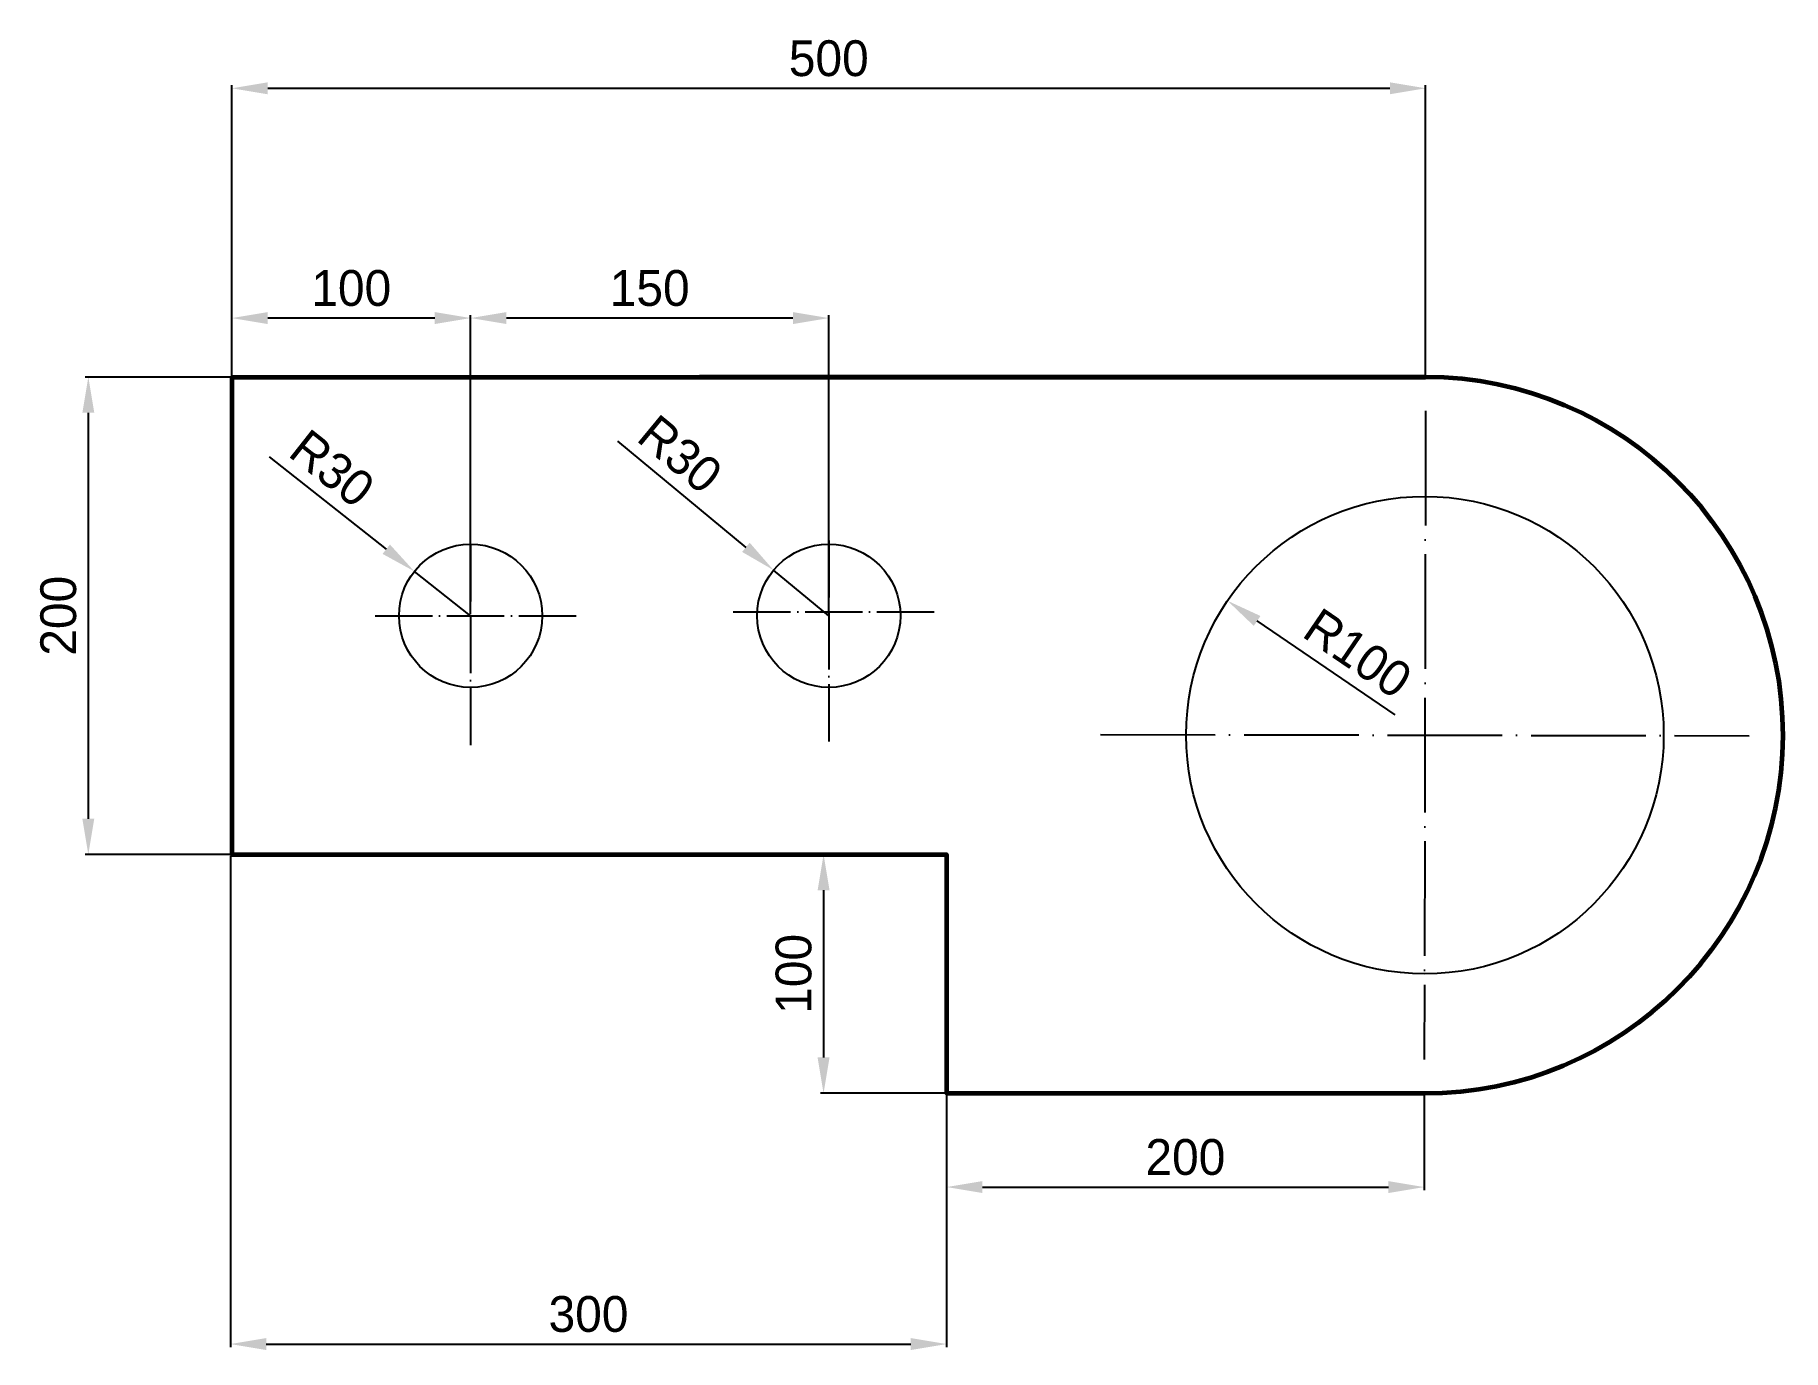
# Model space of a CAD drawing. Header units: millimetres. Extents: x 1457 to 2189, y 574 to 1125.
import ezdxf

# ---------------------------------------------------------------- set-up
doc = ezdxf.new("R2010")
doc.units = ezdxf.units.MM
doc.linetypes.add('ACAD_ISO04W100', pattern=[30, 24, -3, 0, -3])
doc.dimstyles.new('ISO-25', dxfattribs={"dimtxt": 15, "dimasz": 15, "dimexe": 1.25, "dimexo": 0.625, "dimgap": 5, "dimtad": 1, "dimdec": 0, "dimtxsty": 'Standard', "dimcen": 2.5, "dimadec": 0, "dimazin": 0, "dimtfac": 1, "dimtdec": 0, "dimtmove": 0, "dimatfit": 3, "dimfxl": 1, "dimarcsym": 0})

# ---------------------------------------------------------------- blocks, each defined once
blk = doc.blocks.new('*D1')
at = {"color": 0, "lineweight": -2}
for p, q in [((1539.03, 982.69), (1539.03, 1104.25)), ((1554.03, 1103), (2024.03, 1103)), ((2039.03, 982.69), (2039.03, 1104.25))]:
    blk.add_line(p, q, dxfattribs=at)
at = {"color": 0}
for points in [[(1554.03, 1105.5), (1554.03, 1100.5), (1539.03, 1103)], [(2024.03, 1105.5), (2024.03, 1100.5), (2039.03, 1103)]]:
    blk.add_solid(points, dxfattribs=at)
at = {"layer": 'Defpoints', "color": 0}
for p in [(2039.03, 1103), (1539.03, 982.06), (2039.03, 982.06)]:
    blk.add_point(p, dxfattribs=at)
at = {"color": 0, "insert": (1789.03, 1115.5), "char_height": 15, "attachment_point": 5}
blk.add_mtext('500', dxfattribs=at)
blk = doc.blocks.new('*D2')
at = {"color": 0, "lineweight": -2}
for p, q in [((1538.4, 982.06), (1477.65, 982.06)), ((1478.9, 967.06), (1478.9, 797.06)), ((1538.4, 782.06), (1477.65, 782.06))]:
    blk.add_line(p, q, dxfattribs=at)
at = {"color": 0}
for points in [[(1476.4, 967.06), (1481.4, 967.06), (1478.9, 982.06)], [(1476.4, 797.06), (1481.4, 797.06), (1478.9, 782.06)]]:
    blk.add_solid(points, dxfattribs=at)
at = {"layer": 'Defpoints', "color": 0}
for p in [(1539.03, 982.06), (1478.9, 782.06), (1539.03, 782.06)]:
    blk.add_point(p, dxfattribs=at)
at = {"color": 0, "insert": (1466.4, 882.06), "char_height": 15, "attachment_point": 5, "rotation": 90}
blk.add_mtext('200', dxfattribs=at)
blk = doc.blocks.new('*D4')
at = {"color": 0, "lineweight": -2}
for p, q in [((1538.4, 781.44), (1538.4, 575.74)), ((1838.4, 781.44), (1838.4, 575.74)), ((1553.4, 576.99), (1823.4, 576.99))]:
    blk.add_line(p, q, dxfattribs=at)
at = {"color": 0}
for points in [[(1553.4, 579.49), (1553.4, 574.49), (1538.4, 576.99)], [(1823.4, 579.49), (1823.4, 574.49), (1838.4, 576.99)]]:
    blk.add_solid(points, dxfattribs=at)
at = {"layer": 'Defpoints', "color": 0}
for p in [(1538.4, 782.06), (1838.4, 782.06), (1838.4, 576.99)]:
    blk.add_point(p, dxfattribs=at)
at = {"color": 0, "insert": (1688.4, 589.49), "char_height": 15, "attachment_point": 5}
blk.add_mtext('300', dxfattribs=at)
blk = doc.blocks.new('*D6')
at = {"color": 0, "lineweight": -2}
for p, q in [((1837.78, 782.06), (1785.6, 782.06)), ((1786.85, 767.06), (1786.85, 697.06)), ((1837.78, 682.06), (1785.6, 682.06))]:
    blk.add_line(p, q, dxfattribs=at)
at = {"color": 0}
for points in [[(1784.35, 767.06), (1789.35, 767.06), (1786.85, 782.06)], [(1784.35, 697.06), (1789.35, 697.06), (1786.85, 682.06)]]:
    blk.add_solid(points, dxfattribs=at)
at = {"layer": 'Defpoints', "color": 0}
for p in [(1838.4, 782.06), (1786.85, 682.06), (1838.4, 682.06)]:
    blk.add_point(p, dxfattribs=at)
at = {"color": 0, "insert": (1774.35, 732.06), "char_height": 15, "attachment_point": 5, "rotation": 90}
blk.add_mtext('100', dxfattribs=at)
blk = doc.blocks.new('*D8')
at = {"color": 0, "lineweight": -2}
for p, q in [((1838.4, 681.44), (1838.4, 641.5)), ((2038.4, 681.44), (2038.4, 641.5)), ((1853.4, 642.75), (2023.4, 642.75))]:
    blk.add_line(p, q, dxfattribs=at)
at = {"color": 0}
for points in [[(1853.4, 645.25), (1853.4, 640.25), (1838.4, 642.75)], [(2023.4, 645.25), (2023.4, 640.25), (2038.4, 642.75)]]:
    blk.add_solid(points, dxfattribs=at)
at = {"layer": 'Defpoints', "color": 0}
for p in [(1838.4, 682.06), (2038.4, 682.06), (2038.4, 642.75)]:
    blk.add_point(p, dxfattribs=at)
at = {"color": 0, "insert": (1938.4, 655.25), "char_height": 15, "attachment_point": 5}
blk.add_mtext('200', dxfattribs=at)
blk = doc.blocks.new('*D9')
at = {"color": 0, "lineweight": -2}
blk.add_line((2026.31, 840.5), (1968.45, 879.89), dxfattribs=at)
at = {"color": 0}
blk.add_solid([(1969.85, 881.96), (1967.04, 877.82), (1956.05, 888.33)], dxfattribs=at)
at = {"layer": 'Defpoints', "color": 0}
for p in [(1956.05, 888.33), (2038.71, 832.06)]:
    blk.add_point(p, dxfattribs=at)
at = {"color": 0, "insert": (2010.61, 866.31), "char_height": 15, "attachment_point": 5, "rotation": 325.76042}
blk.add_mtext('R100', dxfattribs=at)
blk = doc.blocks.new('*D10')
at = {"color": 0, "lineweight": -2}
for p, q in [((1539.03, 882.69), (1539.03, 1008)), ((1624.03, 1006.75), (1554.03, 1006.75)), ((1639.03, 882.69), (1639.03, 1008))]:
    blk.add_line(p, q, dxfattribs=at)
at = {"color": 0}
for points in [[(1554.03, 1009.25), (1554.03, 1004.25), (1539.03, 1006.75)], [(1624.03, 1009.25), (1624.03, 1004.25), (1639.03, 1006.75)]]:
    blk.add_solid(points, dxfattribs=at)
at = {"layer": 'Defpoints', "color": 0}
for p in [(1539.03, 1006.75), (1539.03, 882.06), (1639.03, 882.06)]:
    blk.add_point(p, dxfattribs=at)
at = {"color": 0, "insert": (1589.03, 1019.25), "char_height": 15, "attachment_point": 5}
blk.add_mtext('100', dxfattribs=at)
blk = doc.blocks.new('*D11')
at = {"color": 0, "lineweight": -2}
for p, q in [((1639.03, 982.69), (1639.03, 1008)), ((1774.03, 1006.75), (1654.03, 1006.75)), ((1789.03, 882.69), (1789.03, 1008))]:
    blk.add_line(p, q, dxfattribs=at)
at = {"color": 0}
for points in [[(1654.03, 1009.25), (1654.03, 1004.25), (1639.03, 1006.75)], [(1774.03, 1009.25), (1774.03, 1004.25), (1789.03, 1006.75)]]:
    blk.add_solid(points, dxfattribs=at)
at = {"layer": 'Defpoints', "color": 0}
for p in [(1639.03, 1006.75), (1639.03, 982.06), (1789.03, 882.06)]:
    blk.add_point(p, dxfattribs=at)
at = {"color": 0, "insert": (1714.03, 1019.25), "char_height": 15, "attachment_point": 5}
blk.add_mtext('150', dxfattribs=at)
blk = doc.blocks.new('*D12')
at = {"color": 0, "lineweight": -2}
for p, q in [((1554.62, 948.64), (1603.69, 909.93)), ((1639.03, 882.06), (1615.47, 900.64))]:
    blk.add_line(p, q, dxfattribs=at)
at = {"color": 0}
blk.add_solid([(1605.24, 911.89), (1602.15, 907.97), (1615.47, 900.64)], dxfattribs=at)
at = {"layer": 'Defpoints', "color": 0}
for p in [(1615.47, 900.64), (1639.03, 882.06)]:
    blk.add_point(p, dxfattribs=at)
at = {"color": 0, "insert": (1581.01, 943.74), "char_height": 15, "attachment_point": 5, "rotation": 321.73565}
blk.add_mtext('R30', dxfattribs=at)
blk = doc.blocks.new('*D13')
at = {"color": 0, "lineweight": -2}
for p, q in [((1700.5, 955.18), (1754.33, 910.72)), ((1789.03, 882.06), (1765.9, 901.17))]:
    blk.add_line(p, q, dxfattribs=at)
at = {"color": 0}
blk.add_solid([(1755.92, 912.65), (1752.74, 908.79), (1765.9, 901.17)], dxfattribs=at)
at = {"layer": 'Defpoints', "color": 0}
for p in [(1765.9, 901.17), (1789.03, 882.06)]:
    blk.add_point(p, dxfattribs=at)
at = {"color": 0, "insert": (1726.77, 949.69), "char_height": 15, "attachment_point": 5, "rotation": 320.44676}
blk.add_mtext('R30', dxfattribs=at)

msp = doc.modelspace()

# ---------------------------------------------------------------- linework, layer by layer
at = {"lineweight": 60}
for points in [[(1539.03, 982.06), (2039.03, 982.06), (1734.94, 982.06)], [(1539.03, 982.06), (1539.03, 782.06)], [(1538.4, 782.06), (1838.4, 782.06), (1838.4, 682.06), (2038.4, 682.06)]]:
    msp.add_lwpolyline(points, dxfattribs=at)
at = {"linetype": 'ACAD_ISO04W100', "ltscale": 2}
for points in [[(2039, 967.89), (2038.43, 696.24)], [(1902.89, 832.35), (2174.54, 831.78)]]:
    msp.add_lwpolyline(points, dxfattribs=at)
at = {"linetype": 'ACAD_ISO04W100'}
for points in [[(1639.03, 912.06), (1639.03, 827.52)], [(1789.03, 913.65), (1789.03, 829.11)], [(1599.03, 882.06), (1683.57, 882.06)], [(1749.03, 883.65), (1833.57, 883.65)]]:
    msp.add_lwpolyline(points, dxfattribs=at)
for centre, radius in [((2038.71, 832.06), 100), ((1639.03, 882.06), 30), ((1789.03, 882.06), 30)]:
    msp.add_circle(centre, radius)
at = {"lineweight": 60}
msp.add_arc((2038.71, 832.06), 150, 269.88063, 89.88063, dxfattribs=at)

# ---------------------------------------------------------------- dimensions: what is measured, and where the dimension line sits
for base, p1, p2, picture, middle in [((2039.03, 1103), (1539.03, 982.06), (2039.03, 982.06), '*D1', (1789.03, 1115.5)), ((1539.03, 1006.75), (1639.03, 882.06), (1539.03, 882.06), '*D10', (1589.03, 1019.25)), ((1639.03, 1006.75), (1789.03, 882.06), (1639.03, 982.06), '*D11', (1714.03, 1019.25)), ((1838.4, 576.99), (1538.4, 782.06), (1838.4, 782.06), '*D4', (1688.4, 589.49)), ((2038.4, 642.75), (1838.4, 682.06), (2038.4, 682.06), '*D8', (1938.4, 655.25))]:
    dim = msp.add_linear_dim(base=base, p1=p1, p2=p2, dimstyle='ISO-25')
    dim.commit()
    dim.dimension.update_dxf_attribs({"geometry": picture, "text_midpoint": middle})
for base, p1, p2, picture, middle in [((1478.9, 782.06), (1539.03, 982.06), (1539.03, 782.06), '*D2', (1466.4, 882.06)), ((1786.85, 682.06), (1838.4, 782.06), (1838.4, 682.06), '*D6', (1774.35, 732.06))]:
    dim = msp.add_linear_dim(base=base, p1=p1, p2=p2, angle=90, dimstyle='ISO-25')
    dim.commit()
    dim.dimension.update_dxf_attribs({"geometry": picture, "text_midpoint": middle})
for center, mpoint, picture, middle in [((1789.03, 882.06), (1765.9, 901.17), '*D13', (1718.81, 940.05)), ((2038.71, 832.06), (1956.05, 888.33), '*D9', (2003.58, 855.98))]:
    dim = msp.add_radius_dim(center=center, mpoint=mpoint, dimstyle='ISO-25')
    dim.commit()
    dim.dimension.update_dxf_attribs({"geometry": picture, "text_midpoint": middle, "dimtype": 164})
dim = msp.add_radius_dim(center=(1639.03, 882.06), mpoint=(1615.47, 900.64), dimstyle='ISO-25')
dim.commit()
dim.dimension.update_dxf_attribs({"geometry": '*D12', "text_midpoint": (1581.01, 943.74)})

doc.saveas('drawing.dxf')
